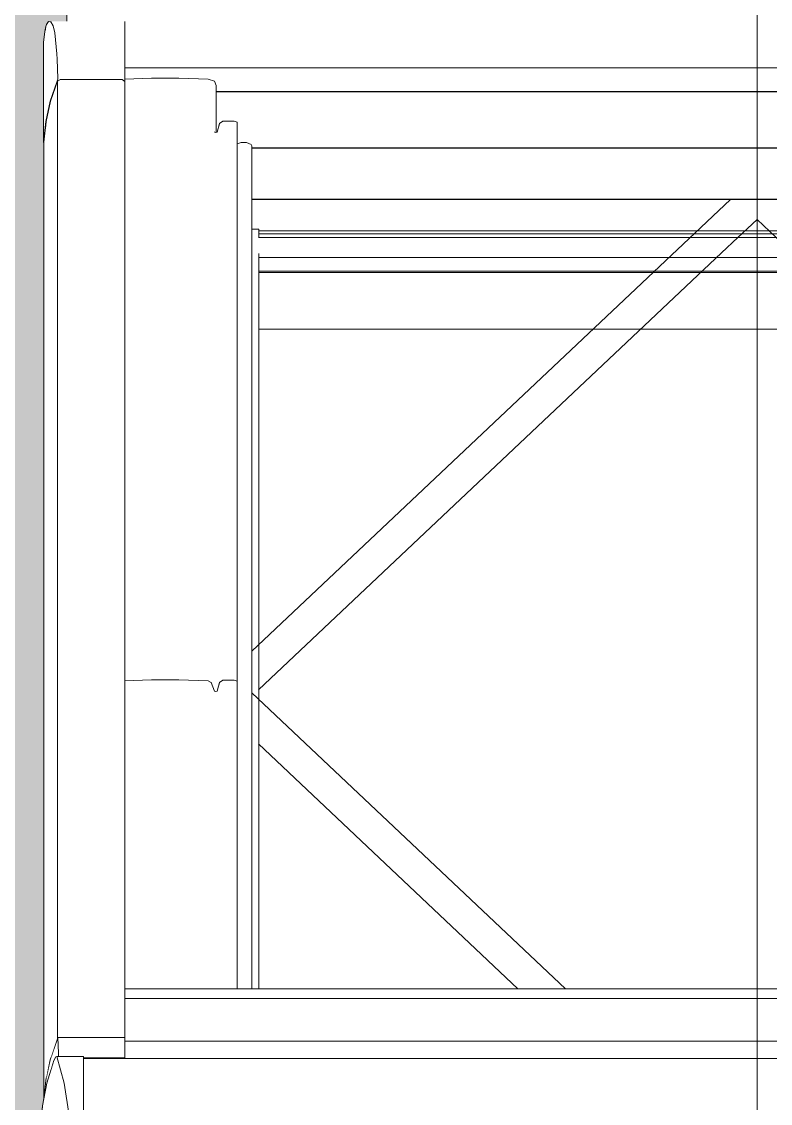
# Model space of a CAD drawing. Header units: metres. Extents: x -208 to 1512, y -277 to 123.
# Drawn here: x 3.778 to 4.225, y -3.63 to -2.984 of the extents above; entities that cross this region are included whole.
import ezdxf

# ---------------------------------------------------------------- set-up
doc = ezdxf.new("R2010")
doc.units = ezdxf.units.M
doc.header["$MEASUREMENT"] = 0
doc.linetypes.add('Wipeout_Contour', pattern=[1, 0, -1])
doc.layers.add('325 Dachfenster', color=7, linetype='Continuous')
doc.layers.add('330 Dachaufbau', color=7, linetype='Continuous')

# ---------------------------------------------------------------- blocks, each defined once
blk = doc.blocks.new('Dachfläche_17_4', base_point=(-0.00106, 0.07))
at = {"layer": '330 Dachaufbau', "linetype": 'Continuous', "lineweight": 0, "true_color": 0x000000}
h = blk.add_hatch(color=18, dxfattribs=at)
h.paths.add_polyline_path([(3.445, -0.4), (3.755, -0.4), (3.755, 0.07), (2.8, 0.07), (2.8, -0.77152), (1.05, -0.77152), (1.05, 0.07), (-0.00106, 0.07), (0.01606, -4.6), (6.325, -4.6), (6.325, -0.82361), (3.445, -0.82361)])
h.paths.add_polyline_path([(3.805, -2.1975), (5.505, -2.1975), (5.505, -3.79873), (3.805, -3.79873)], flags=0)
h.paths.add_polyline_path([(1.075, -3.79873), (1.075, -2.1975), (2.775, -2.1975), (2.775, -3.79873)], flags=0)
at = {"layer": '330 Dachaufbau', "color": 7, "linetype": 'Continuous', "lineweight": 18, "flags": 128}
blk.add_lwpolyline([(3.805, -2.1975), (3.805, -3.79873)], dxfattribs=at)
blk = doc.blocks.new('DF Marker 27[476]_4', base_point=(4.21685, -2.22182))
at = {"layer": '325 Dachfenster', "color": 7, "linetype": 'Continuous', "lineweight": 13}
blk.add_line((4.21685, 1.53443), (4.21685, -4.11337), dxfattribs=at)
blk = doc.blocks.new('VELUX SlopeRoofBundle[18]_4')
at = {"color": 254, "linetype": 'Wipeout_Contour', "lineweight": 0, "ltscale": 41.465548}
blk.add_wipeout([(3.82759, -2.95926), (3.82798, -2.98422), (3.83965, -2.98422), (3.83965, -3.01187), (4.59405, -3.01187), (4.59405, -2.98422), (4.60573, -2.98422), (4.60611, -2.95926)], dxfattribs=at).dxf.layer = '325 Dachfenster'
at = {"color": 254, "linetype": 'Wipeout_Contour', "lineweight": 0, "ltscale": 38.153191}
blk.add_wipeout([(3.91495, -3.05769), (3.91495, -3.56164), (3.91545, -3.56164), (3.91545, -3.0818), (3.91535, -3.08153), (3.91535, -3.05967), (3.91545, -3.05967), (3.91545, -3.05854)], dxfattribs=at).dxf.layer = '325 Dachfenster'
at = {"color": 254, "linetype": 'Wipeout_Contour', "lineweight": 0, "ltscale": 20.842122}
blk.add_wipeout([(3.85555, -3.37723), (3.83965, -3.37775), (3.83965, -3.56164), (3.85555, -3.56164)], dxfattribs=at).dxf.layer = '325 Dachfenster'
at = {"color": 254, "linetype": 'Wipeout_Contour', "lineweight": 0, "ltscale": 20.97034}
blk.add_wipeout([(3.88935, -3.56164), (3.89115, -3.56164), (3.89115, -3.37886), (3.88935, -3.3778)], dxfattribs=at).dxf.layer = '325 Dachfenster'
at = {"color": 254, "linetype": 'Wipeout_Contour', "lineweight": 0, "ltscale": 26.813253}
blk.add_wipeout([(3.79055, -3.63161), (3.79055, -3.78697), (3.79247, -3.77738), (3.79315, -3.77361), (3.79315, -3.61796)], dxfattribs=at).dxf.layer = '325 Dachfenster'
at = {"color": 254, "linetype": 'Wipeout_Contour', "lineweight": 0, "ltscale": 20.994631}
blk.add_wipeout([(3.89115, -3.56164), (3.89315, -3.56164), (3.89315, -3.38402), (3.89115, -3.37886)], dxfattribs=at).dxf.layer = '325 Dachfenster'
at = {"color": 254, "linetype": 'Wipeout_Contour', "lineweight": 0, "ltscale": 26.770107}
blk.add_wipeout([(3.79725, -3.60447), (3.79315, -3.61796), (3.79315, -3.77361), (3.79614, -3.76324), (3.79725, -3.75858)], dxfattribs=at).dxf.layer = '325 Dachfenster'
at = {"color": 254, "linetype": 'Wipeout_Contour', "lineweight": 0, "ltscale": 20.940293}
blk.add_wipeout([(3.87175, -3.56164), (3.88935, -3.56164), (3.88935, -3.3778), (3.87175, -3.37723)], dxfattribs=at).dxf.layer = '325 Dachfenster'
at = {"color": 254, "linetype": 'Wipeout_Contour', "lineweight": 0, "ltscale": 20.984043}
blk.add_wipeout([(3.89315, -3.56164), (3.89395, -3.56164), (3.89395, -3.38423), (3.89315, -3.38402)], dxfattribs=at).dxf.layer = '325 Dachfenster'
at = {"color": 254, "linetype": 'Wipeout_Contour', "lineweight": 0, "ltscale": 64.079127}
blk.add_wipeout([(3.79725, -3.75858), (3.79802, -3.75667), (3.8001, -3.74981), (3.80142, -3.74323), (3.80516, -3.71311), (3.80724, -3.68525), (3.80767, -3.65986), (3.80639, -3.63738), (3.8035, -3.618), (3.799, -3.60202), (3.79836, -3.6023), (3.79725, -3.60447)], dxfattribs=at).dxf.layer = '325 Dachfenster'
at = {"color": 254, "linetype": 'Wipeout_Contour', "lineweight": 0, "ltscale": 21.294717}
blk.add_wipeout([(3.79115, -3.62846), (3.79245, -3.62164), (3.79245, -3.6162), (3.79115, -3.62845)], dxfattribs=at).dxf.layer = '325 Dachfenster'
at = {"color": 254, "linetype": 'Wipeout_Contour', "lineweight": 0, "ltscale": 20.887727}
blk.add_wipeout([(3.85555, -3.56164), (3.87175, -3.56164), (3.87175, -3.37723), (3.85555, -3.37723)], dxfattribs=at).dxf.layer = '325 Dachfenster'
at = {"color": 254, "linetype": 'Wipeout_Contour', "lineweight": 0, "ltscale": 20.986477}
blk.add_wipeout([(3.89395, -3.56164), (3.89475, -3.56164), (3.89475, -3.38395), (3.89395, -3.38423)], dxfattribs=at).dxf.layer = '325 Dachfenster'
at = {"color": 254, "linetype": 'Wipeout_Contour', "lineweight": 0, "ltscale": 20.884194}
blk.add_wipeout([(3.799, -3.60202), (3.8035, -3.618), (3.81485, -3.618), (3.81485, -3.60202)], dxfattribs=at).dxf.layer = '325 Dachfenster'
at = {"color": 254, "linetype": 'Wipeout_Contour', "lineweight": 0, "ltscale": 26.661669}
blk.add_wipeout([(3.79245, -3.6162), (3.79245, -3.62164), (3.79315, -3.61796), (3.79515, -3.61138), (3.79515, -3.60403)], dxfattribs=at).dxf.layer = '325 Dachfenster'
at = {"color": 254, "linetype": 'Wipeout_Contour', "lineweight": 0, "ltscale": 21.00127}
blk.add_wipeout([(3.89475, -3.56164), (3.89605, -3.56164), (3.89605, -3.37879), (3.89475, -3.38395)], dxfattribs=at).dxf.layer = '325 Dachfenster'
at = {"color": 254, "linetype": 'Wipeout_Contour', "lineweight": 0, "ltscale": 36.328834}
blk.add_wipeout([(3.79515, -3.61138), (3.79725, -3.60447), (3.79836, -3.6023), (3.799, -3.60202), (3.79915, -3.60202), (3.79915, -3.59208), (3.79515, -3.60403)], dxfattribs=at).dxf.layer = '325 Dachfenster'
at = {"color": 254, "linetype": 'Wipeout_Contour', "lineweight": 0, "ltscale": 21.122752}
blk.add_wipeout([(3.81485, -3.60322), (3.83965, -3.60322), (3.83965, -3.60294), (3.81485, -3.60294)], dxfattribs=at).dxf.layer = '325 Dachfenster'
at = {"color": 254, "linetype": 'Wipeout_Contour', "lineweight": 0, "ltscale": 20.959002}
blk.add_wipeout([(3.8035, -3.618), (3.80639, -3.63738), (3.81485, -3.63738), (3.81485, -3.618)], dxfattribs=at).dxf.layer = '325 Dachfenster'
at = {"color": 254, "linetype": 'Wipeout_Contour', "lineweight": 0, "ltscale": 25.724822}
blk.add_wipeout([(3.79265, -3.04401), (3.79135, -3.05626), (3.79135, -3.62657), (3.79245, -3.6162), (3.79265, -3.6153)], dxfattribs=at).dxf.layer = '325 Dachfenster'
at = {"color": 254, "linetype": 'Wipeout_Contour', "lineweight": 0, "ltscale": 20.999273}
blk.add_wipeout([(3.89815, -3.56164), (3.90475, -3.56164), (3.90475, -3.37752), (3.89815, -3.37752)], dxfattribs=at).dxf.layer = '325 Dachfenster'
at = {"color": 254, "linetype": 'Wipeout_Contour', "lineweight": 0, "ltscale": 31.420689}
blk.add_wipeout([(3.79915, -3.59208), (3.79915, -3.60202), (3.80005, -3.60202), (3.80005, -3.59999), (3.79969, -3.59082), (3.7996, -3.5909)], dxfattribs=at).dxf.layer = '325 Dachfenster'
at = {"color": 254, "linetype": 'Wipeout_Contour', "lineweight": 0, "ltscale": 22.443483}
blk.add_wipeout([(4.61885, -3.61935), (3.81485, -3.61935), (3.81485, -3.64056), (4.61885, -3.64056)], dxfattribs=at).dxf.layer = '325 Dachfenster'
at = {"layer": '325 Dachfenster', "linetype": 'Continuous', "lineweight": 0, "flags": 128}
blk.add_lwpolyline([(3.79115, -3.62845), (3.79115, -3.62846)], dxfattribs=at)
at = {"color": 254, "linetype": 'Wipeout_Contour', "lineweight": 0, "ltscale": 25.6393}
blk.add_wipeout([(3.79265, -3.04401), (3.79265, -3.6153), (3.79515, -3.60403), (3.79535, -3.60344), (3.79535, -3.03184)], dxfattribs=at).dxf.layer = '325 Dachfenster'
at = {"color": 254, "linetype": 'Wipeout_Contour', "lineweight": 0, "ltscale": 20.99055}
blk.add_wipeout([(3.89605, -3.37879), (3.89605, -3.56164), (3.89815, -3.56164), (3.89815, -3.37752)], dxfattribs=at).dxf.layer = '325 Dachfenster'
at = {"color": 254, "linetype": 'Wipeout_Contour', "lineweight": 0, "ltscale": 21.013534}
blk.add_wipeout([(3.90475, -3.56164), (3.90665, -3.56164), (3.90665, -3.37801), (3.90475, -3.37752)], dxfattribs=at).dxf.layer = '325 Dachfenster'
at = {"color": 254, "linetype": 'Wipeout_Contour', "lineweight": 0, "ltscale": 21.075792}
blk.add_wipeout([(3.83965, -3.59082), (3.79969, -3.59082), (3.80005, -3.59999), (3.83965, -3.59999)], dxfattribs=at).dxf.layer = '325 Dachfenster'
at = {"color": 254, "linetype": 'Wipeout_Contour', "lineweight": 0, "ltscale": 20.329113}
blk.add_wipeout([(3.89115, -3.04514), (3.89115, -3.37886), (3.89315, -3.38402), (3.89315, -3.0503)], dxfattribs=at).dxf.layer = '325 Dachfenster'
at = {"color": 254, "linetype": 'Wipeout_Contour', "lineweight": 0, "ltscale": 20.643885}
blk.add_wipeout([(3.90665, -3.05731), (3.90665, -3.56164), (3.90905, -3.56164), (3.90905, -3.05649)], dxfattribs=at).dxf.layer = '325 Dachfenster'
at = {"color": 254, "linetype": 'Wipeout_Contour', "lineweight": 0, "ltscale": 32.044431}
blk.add_wipeout([(3.80005, -3.59999), (3.80005, -3.60202), (3.81485, -3.60202), (3.81485, -3.60294), (3.83965, -3.60294), (3.83965, -3.59999)], dxfattribs=at).dxf.layer = '325 Dachfenster'
at = {"color": 254, "linetype": 'Wipeout_Contour', "lineweight": 0, "ltscale": 25.595957}
blk.add_wipeout([(3.79535, -3.03184), (3.79535, -3.60344), (3.79915, -3.59208), (3.79935, -3.59156), (3.79935, -3.01989)], dxfattribs=at).dxf.layer = '325 Dachfenster'
at = {"color": 254, "linetype": 'Wipeout_Contour', "lineweight": 0, "ltscale": 20.285404}
blk.add_wipeout([(3.88935, -3.04408), (3.87175, -3.04351), (3.87175, -3.37723), (3.88935, -3.3778)], dxfattribs=at).dxf.layer = '325 Dachfenster'
at = {"color": 254, "linetype": 'Wipeout_Contour', "lineweight": 0, "ltscale": 20.651141}
blk.add_wipeout([(3.90905, -3.05649), (3.90905, -3.56164), (3.91215, -3.56164), (3.91215, -3.05656)], dxfattribs=at).dxf.layer = '325 Dachfenster'
at = {"color": 254, "linetype": 'Wipeout_Contour', "lineweight": 0, "ltscale": 22.350614}
blk.add_wipeout([(3.83965, -3.59644), (3.83965, -3.59875), (4.59405, -3.59875), (4.59405, -3.59644)], dxfattribs=at).dxf.layer = '325 Dachfenster'
at = {"color": 254, "linetype": 'Wipeout_Contour', "lineweight": 0, "ltscale": 22.39461}
blk.add_wipeout([(3.81485, -3.60322), (3.81485, -3.61935), (4.61885, -3.61935), (4.61885, -3.60322)], dxfattribs=at).dxf.layer = '325 Dachfenster'
at = {"layer": '325 Dachfenster', "linetype": 'Continuous', "lineweight": 0, "flags": 128}
for points in [[(3.799, -3.60202), (3.8035, -3.618), (3.80639, -3.63738), (3.80767, -3.65986), (3.80724, -3.68525), (3.80516, -3.71311), (3.80142, -3.74323), (3.8001, -3.74981), (3.79802, -3.75667), (3.79725, -3.75858), (3.79614, -3.76324), (3.79315, -3.77361), (3.79247, -3.77738), (3.79055, -3.78697), (3.7902, -3.79054), (3.78925, -3.79916), (3.78925, -3.80235), (3.78924, -3.81267), (3.78923, -3.82144), (3.78922, -3.82879)], [(3.79836, -3.6023), (3.79725, -3.60447), (3.79315, -3.61796), (3.79055, -3.63161), (3.78925, -3.64552), (3.78925, -3.64685)], [(3.79836, -3.6023), (3.799, -3.60202)], [(3.799, -3.60202), (3.81485, -3.60202)], [(3.81485, -3.82879), (3.81485, -3.82144), (3.81485, -3.81267), (3.81485, -3.80235), (3.81485, -3.79054), (3.81485, -3.77738), (3.81485, -3.76324), (3.81485, -3.75667), (3.81485, -3.74981), (3.81485, -3.74323), (3.81485, -3.71311), (3.81485, -3.68525), (3.81485, -3.65986), (3.81485, -3.63738), (3.81485, -3.618), (3.81485, -3.60202)]]:
    blk.add_lwpolyline(points, dxfattribs=at)
at = {"color": 254, "linetype": 'Wipeout_Contour', "lineweight": 0, "ltscale": 23.932739}
blk.add_wipeout([(3.79192, -2.99035), (3.79115, -2.99685), (3.79115, -3.05626), (3.79245, -3.04401), (3.79245, -2.98718)], dxfattribs=at).dxf.layer = '325 Dachfenster'
at = {"color": 254, "linetype": 'Wipeout_Contour', "lineweight": 0, "ltscale": 31.953825}
blk.add_wipeout([(3.80115, -3.01893), (3.79935, -3.01989), (3.79935, -3.59156), (3.7996, -3.5909), (3.79969, -3.59082), (3.80115, -3.59082)], dxfattribs=at).dxf.layer = '325 Dachfenster'
at = {"color": 254, "linetype": 'Wipeout_Contour', "lineweight": 0, "ltscale": 20.315614}
blk.add_wipeout([(3.88935, -3.04408), (3.88935, -3.3778), (3.89115, -3.37886), (3.89115, -3.04514)], dxfattribs=at).dxf.layer = '325 Dachfenster'
at = {"color": 254, "linetype": 'Wipeout_Contour', "lineweight": 0, "ltscale": 20.361431}
blk.add_wipeout([(3.90475, -3.04383), (3.90475, -3.37752), (3.90665, -3.37801), (3.90665, -3.04433)], dxfattribs=at).dxf.layer = '325 Dachfenster'
at = {"color": 254, "linetype": 'Wipeout_Contour', "lineweight": 0, "ltscale": 20.662068}
blk.add_wipeout([(3.91215, -3.05656), (3.91215, -3.56164), (3.91495, -3.56164), (3.91495, -3.05769)], dxfattribs=at).dxf.layer = '325 Dachfenster'
at = {"color": 254, "linetype": 'Wipeout_Contour', "lineweight": 0, "ltscale": 22.362902}
blk.add_wipeout([(3.83965, -3.6015), (3.83965, -3.60322), (4.59405, -3.60322), (4.59405, -3.6015)], dxfattribs=at).dxf.layer = '325 Dachfenster'
at = {"color": 254, "linetype": 'Wipeout_Contour', "lineweight": 0, "ltscale": 28.644286}
blk.add_wipeout([(3.79285, -2.98607), (3.79245, -2.98718), (3.79245, -3.04401), (3.79515, -3.03184), (3.79515, -2.98451), (3.79416, -2.98422)], dxfattribs=at).dxf.layer = '325 Dachfenster'
at = {"color": 254, "linetype": 'Wipeout_Contour', "lineweight": 0, "ltscale": 20.379332}
blk.add_wipeout([(3.80115, -3.01893), (3.80115, -3.59082), (3.83795, -3.59082), (3.83795, -3.01893)], dxfattribs=at).dxf.layer = '325 Dachfenster'
at = {"color": 254, "linetype": 'Wipeout_Contour', "lineweight": 0, "ltscale": 20.34258}
blk.add_wipeout([(3.89395, -3.05055), (3.89395, -3.38423), (3.89475, -3.38395), (3.89475, -3.05027)], dxfattribs=at).dxf.layer = '325 Dachfenster'
at = {"color": 254, "linetype": 'Wipeout_Contour', "lineweight": 0, "ltscale": 21.016375}
blk.add_wipeout([(3.91535, -3.07049), (4.51835, -3.07049), (4.51835, -3.05988), (3.91535, -3.05988)], dxfattribs=at).dxf.layer = '325 Dachfenster'
at = {"color": 254, "linetype": 'Wipeout_Contour', "lineweight": 0, "ltscale": 21.044332}
blk.add_wipeout([(3.91535, -3.07982), (4.51835, -3.07982), (4.51835, -3.0748), (3.91535, -3.0748)], dxfattribs=at).dxf.layer = '325 Dachfenster'
at = {"color": 254, "linetype": 'Wipeout_Contour', "lineweight": 0, "ltscale": 21.074869}
blk.add_wipeout([(3.91545, -3.09043), (3.91545, -3.0905), (4.51825, -3.0905), (4.51825, -3.09043)], dxfattribs=at).dxf.layer = '325 Dachfenster'
at = {"color": 254, "linetype": 'Wipeout_Contour', "lineweight": 0, "ltscale": 22.357204}
blk.add_wipeout([(4.59405, -3.59875), (3.83965, -3.59875), (3.83965, -3.6015), (4.59405, -3.6015)], dxfattribs=at).dxf.layer = '325 Dachfenster'
at = {"layer": '325 Dachfenster', "linetype": 'Continuous', "lineweight": 0, "flags": 128}
for points in [[(3.79115, -3.62845), (3.79245, -3.6162), (3.79515, -3.60403), (3.79915, -3.59208), (3.7996, -3.5909)], [(3.7996, -3.5909), (3.79969, -3.59082)], [(3.79969, -3.59082), (3.80005, -3.59999), (3.80005, -3.60202)], [(3.81485, -3.60294), (3.83965, -3.60294)], [(3.81485, -3.60322), (4.61885, -3.60322)], [(3.83965, -3.60294), (3.83965, -3.60322)]]:
    blk.add_lwpolyline(points, dxfattribs=at)
at = {"color": 254, "linetype": 'Wipeout_Contour', "lineweight": 0, "ltscale": 20.149541}
blk.add_wipeout([(3.79915, -3.01989), (3.79958, -3.01879), (3.79966, -3.01836), (3.79915, -3.00685)], dxfattribs=at).dxf.layer = '325 Dachfenster'
at = {"color": 254, "linetype": 'Wipeout_Contour', "lineweight": 0, "ltscale": 20.435891}
blk.add_wipeout([(3.83795, -3.59082), (3.83965, -3.59082), (3.83965, -3.02019), (3.83795, -3.01893)], dxfattribs=at).dxf.layer = '325 Dachfenster'
at = {"color": 254, "linetype": 'Wipeout_Contour', "lineweight": 0, "ltscale": 30.284941}
blk.add_wipeout([(3.89315, -3.0503), (3.89315, -3.38402), (3.89395, -3.38423), (3.89395, -3.05055), (3.89325, -3.05036), (3.89325, -3.05033)], dxfattribs=at).dxf.layer = '325 Dachfenster'
at = {"color": 254, "linetype": 'Wipeout_Contour', "lineweight": 0, "ltscale": 21.033309}
blk.add_wipeout([(3.91535, -3.0748), (4.51835, -3.0748), (4.51835, -3.07049), (3.91535, -3.07049)], dxfattribs=at).dxf.layer = '325 Dachfenster'
at = {"color": 254, "linetype": 'Wipeout_Contour', "lineweight": 0, "ltscale": 41.994083}
blk.add_wipeout([(3.91535, -3.08067), (3.91535, -3.08153), (3.91545, -3.0818), (3.91545, -3.08258), (4.51825, -3.08258), (4.51825, -3.0818), (4.51835, -3.08153), (4.51835, -3.08067)], dxfattribs=at).dxf.layer = '325 Dachfenster'
at = {"color": 254, "linetype": 'Wipeout_Contour', "lineweight": 0, "ltscale": 22.345073}
blk.add_wipeout([(4.59405, -3.59448), (3.83965, -3.59448), (3.83965, -3.59644), (4.59405, -3.59644)], dxfattribs=at).dxf.layer = '325 Dachfenster'
at = {"layer": '325 Dachfenster', "linetype": 'Continuous', "lineweight": 0, "flags": 128}
blk.add_lwpolyline([(3.89115, -3.37886), (3.88935, -3.3778)], dxfattribs=at)
at = {"color": 254, "linetype": 'Wipeout_Contour', "lineweight": 0, "ltscale": 38.044314}
blk.add_wipeout([(3.79515, -2.98451), (3.79515, -3.03184), (3.79915, -3.01989), (3.79915, -3.00685), (3.79903, -3.00365), (3.79782, -2.99113), (3.79686, -2.98692), (3.79545, -2.98457)], dxfattribs=at).dxf.layer = '325 Dachfenster'
at = {"color": 254, "linetype": 'Wipeout_Contour', "lineweight": 0, "ltscale": 20.184212}
blk.add_wipeout([(3.83965, -3.04403), (3.83965, -3.37775), (3.85555, -3.37723), (3.85555, -3.04351)], dxfattribs=at).dxf.layer = '325 Dachfenster'
at = {"color": 254, "linetype": 'Wipeout_Contour', "lineweight": 0, "ltscale": 20.335957}
blk.add_wipeout([(3.89475, -3.05027), (3.89475, -3.38395), (3.89605, -3.37879), (3.89605, -3.04511)], dxfattribs=at).dxf.layer = '325 Dachfenster'
at = {"color": 254, "linetype": 'Wipeout_Contour', "lineweight": 0, "ltscale": 21.057586}
blk.add_wipeout([(3.91545, -3.08258), (3.91545, -3.08364), (4.51825, -3.08364), (4.51825, -3.08258)], dxfattribs=at).dxf.layer = '325 Dachfenster'
at = {"color": 254, "linetype": 'Wipeout_Contour', "lineweight": 0, "ltscale": 22.265965}
blk.add_wipeout([(3.83965, -3.56177), (3.83965, -3.56751), (4.59405, -3.56751), (4.59405, -3.56177)], dxfattribs=at).dxf.layer = '325 Dachfenster'
at = {"color": 254, "linetype": 'Wipeout_Contour', "lineweight": 0, "ltscale": 22.340552}
blk.add_wipeout([(3.83965, -3.59296), (3.83965, -3.59448), (4.59405, -3.59448), (4.59405, -3.59296)], dxfattribs=at).dxf.layer = '325 Dachfenster'
at = {"layer": '325 Dachfenster', "linetype": 'Continuous', "lineweight": 0, "flags": 128}
for points in [[(3.89395, -3.38423), (3.89315, -3.38402)], [(3.89475, -3.38395), (3.89395, -3.38423)]]:
    blk.add_lwpolyline(points, dxfattribs=at)
at = {"color": 254, "linetype": 'Wipeout_Contour', "lineweight": 0, "ltscale": 19.469616}
blk.add_wipeout([(3.79545, -2.98457), (3.79686, -2.98692), (3.83965, -2.98692), (3.83965, -2.98457)], dxfattribs=at).dxf.layer = '325 Dachfenster'
at = {"color": 254, "linetype": 'Wipeout_Contour', "lineweight": 0, "ltscale": 20.232909}
blk.add_wipeout([(3.85555, -3.04351), (3.85555, -3.37723), (3.87175, -3.37723), (3.87175, -3.04351)], dxfattribs=at).dxf.layer = '325 Dachfenster'
at = {"color": 254, "linetype": 'Wipeout_Contour', "lineweight": 0, "ltscale": 20.335508}
blk.add_wipeout([(3.89815, -3.04383), (3.89605, -3.04511), (3.89605, -3.37879), (3.89815, -3.37752)], dxfattribs=at).dxf.layer = '325 Dachfenster'
at = {"color": 254, "linetype": 'Wipeout_Contour', "lineweight": 0, "ltscale": 21.050859}
blk.add_wipeout([(3.91535, -3.07982), (3.91535, -3.08067), (4.51835, -3.08067), (4.51835, -3.07982)], dxfattribs=at).dxf.layer = '325 Dachfenster'
at = {"color": 254, "linetype": 'Wipeout_Contour', "lineweight": 0, "ltscale": 22.257939}
blk.add_wipeout([(4.59405, -3.56164), (3.83965, -3.56164), (3.83965, -3.56177), (4.59405, -3.56177)], dxfattribs=at).dxf.layer = '325 Dachfenster'
at = {"color": 254, "linetype": 'Wipeout_Contour', "lineweight": 0, "ltscale": 22.274933}
blk.add_wipeout([(3.83965, -3.56903), (4.59405, -3.56903), (4.59405, -3.56751), (3.83965, -3.56751)], dxfattribs=at).dxf.layer = '325 Dachfenster'
at = {"layer": '325 Dachfenster', "linetype": 'Continuous', "lineweight": 0, "flags": 128}
for points in [[(3.88935, -3.3778), (3.87175, -3.37723), (3.85555, -3.37723), (3.83965, -3.37775)], [(3.89315, -3.38402), (3.89115, -3.37886)]]:
    blk.add_lwpolyline(points, dxfattribs=at)
at = {"color": 254, "linetype": 'Wipeout_Contour', "lineweight": 0, "ltscale": 19.693838}
blk.add_wipeout([(3.83965, -3.04403), (3.85555, -3.04351), (3.85555, -3.0182), (3.83965, -3.01871)], dxfattribs=at).dxf.layer = '325 Dachfenster'
at = {"color": 254, "linetype": 'Wipeout_Contour', "lineweight": 0, "ltscale": 19.468721}
blk.add_wipeout([(3.89315, -3.01983), (3.89115, -3.04514), (3.89315, -3.05023), (3.89415, -3.02258)], dxfattribs=at).dxf.layer = '325 Dachfenster'
at = {"color": 254, "linetype": 'Wipeout_Contour', "lineweight": 0, "ltscale": 20.34851}
blk.add_wipeout([(3.90475, -3.04383), (3.89815, -3.04383), (3.89815, -3.37752), (3.90475, -3.37752)], dxfattribs=at).dxf.layer = '325 Dachfenster'
at = {"color": 254, "linetype": 'Wipeout_Contour', "lineweight": 0, "ltscale": 21.059544}
blk.add_wipeout([(3.91545, -3.08364), (3.91545, -3.08428), (4.51825, -3.08428), (4.51825, -3.08364)], dxfattribs=at).dxf.layer = '325 Dachfenster'
at = {"color": 254, "linetype": 'Wipeout_Contour', "lineweight": 0, "ltscale": 16.715913}
blk.add_wipeout([(4.10259, -3.56164), (3.91545, -3.3849), (3.91545, -3.56164)], dxfattribs=at).dxf.layer = '325 Dachfenster'
at = {"color": 254, "linetype": 'Wipeout_Contour', "lineweight": 0, "ltscale": 22.284955}
blk.add_wipeout([(3.83965, -3.57098), (3.83965, -3.57329), (4.59405, -3.57329), (4.59405, -3.57098)], dxfattribs=at).dxf.layer = '325 Dachfenster'
at = {"layer": '325 Dachfenster', "linetype": 'Continuous', "lineweight": 0, "flags": 128}
for points in [[(3.89605, -3.37879), (3.89475, -3.38395)], [(3.89815, -3.37752), (3.89605, -3.37879)], [(3.90665, -3.37801), (3.90475, -3.37752), (3.89815, -3.37752)]]:
    blk.add_lwpolyline(points, dxfattribs=at)
at = {"color": 254, "linetype": 'Wipeout_Contour', "lineweight": 0, "ltscale": 19.747847}
blk.add_wipeout([(3.85555, -3.0182), (3.85555, -3.04351), (3.87175, -3.04351), (3.87175, -3.0182)], dxfattribs=at).dxf.layer = '325 Dachfenster'
at = {"color": 254, "linetype": 'Wipeout_Contour', "lineweight": 0, "ltscale": 36.585413}
blk.add_wipeout([(3.89315, -3.05023), (3.89318, -3.05031), (3.89325, -3.05033), (3.89325, -3.05036), (3.89395, -3.05055), (3.89415, -3.05048), (3.89415, -3.02258)], dxfattribs=at).dxf.layer = '325 Dachfenster'
at = {"color": 254, "linetype": 'Wipeout_Contour', "lineweight": 0, "ltscale": 74.058202}
blk.add_wipeout([(3.90665, -3.05274), (3.90665, -3.05731), (3.90905, -3.05649), (3.91215, -3.05656), (3.91495, -3.05769), (3.91545, -3.05854), (3.91545, -3.05967), (4.51825, -3.05967), (4.51825, -3.05854), (4.51875, -3.05769), (4.52155, -3.05656), (4.52465, -3.05649), (4.52705, -3.05731), (4.52705, -3.05274)], dxfattribs=at).dxf.layer = '325 Dachfenster'
at = {"color": 254, "linetype": 'Wipeout_Contour', "lineweight": 0, "ltscale": 21.068793}
blk.add_wipeout([(3.91545, -3.09043), (4.51825, -3.09043), (4.51825, -3.08499), (3.91545, -3.08499)], dxfattribs=at).dxf.layer = '325 Dachfenster'
at = {"color": 254, "linetype": 'Wipeout_Contour', "lineweight": 0, "ltscale": 22.279436}
blk.add_wipeout([(3.83965, -3.57098), (4.59405, -3.57098), (4.59405, -3.56903), (3.83965, -3.56903)], dxfattribs=at).dxf.layer = '325 Dachfenster'
at = {"color": 254, "linetype": 'Wipeout_Contour', "lineweight": 0, "ltscale": 22.299023}
blk.add_wipeout([(3.83965, -3.5791), (4.59405, -3.5791), (4.59405, -3.57605), (3.83965, -3.57605)], dxfattribs=at).dxf.layer = '325 Dachfenster'
at = {"layer": '325 Dachfenster', "linetype": 'Continuous', "lineweight": 0, "flags": 128}
for points in [[(3.90905, -3.05649), (3.90665, -3.05731)], [(4.59405, -3.56751), (3.83965, -3.56751)]]:
    blk.add_lwpolyline(points, dxfattribs=at)
at = {"color": 254, "linetype": 'Wipeout_Contour', "lineweight": 0, "ltscale": 19.801034}
blk.add_wipeout([(3.88935, -3.01876), (3.87175, -3.0182), (3.87175, -3.04351), (3.88935, -3.04408)], dxfattribs=at).dxf.layer = '325 Dachfenster'
at = {"color": 254, "linetype": 'Wipeout_Contour', "lineweight": 0, "ltscale": 21.002779}
blk.add_wipeout([(3.91535, -3.05967), (3.91535, -3.05988), (4.51835, -3.05988), (4.51835, -3.05967)], dxfattribs=at).dxf.layer = '325 Dachfenster'
at = {"color": 254, "linetype": 'Wipeout_Contour', "lineweight": 0, "ltscale": 21.061138}
blk.add_wipeout([(3.91545, -3.08499), (4.51825, -3.08499), (4.51825, -3.08428), (3.91545, -3.08428)], dxfattribs=at).dxf.layer = '325 Dachfenster'
at = {"color": 254, "linetype": 'Wipeout_Contour', "lineweight": 0, "ltscale": 15.513392}
blk.add_wipeout([(3.91545, -3.36016), (4.20098, -3.0905), (3.91545, -3.0905)], dxfattribs=at).dxf.layer = '325 Dachfenster'
at = {"color": 254, "linetype": 'Wipeout_Contour', "lineweight": 0, "ltscale": 22.291519}
blk.add_wipeout([(3.83965, -3.57329), (3.83965, -3.57605), (4.59405, -3.57605), (4.59405, -3.57329)], dxfattribs=at).dxf.layer = '325 Dachfenster'
at = {"layer": '325 Dachfenster', "linetype": 'Continuous', "lineweight": 0, "flags": 128}
for points in [[(3.91215, -3.05656), (3.90905, -3.05649)], [(3.91495, -3.05769), (3.91215, -3.05656)], [(3.91545, -3.05854), (3.91495, -3.05769)], [(3.91535, -3.05967), (3.91535, -3.05988)], [(3.91535, -3.05967), (4.51835, -3.05967)], [(3.91535, -3.05988), (3.91535, -3.07049), (3.91535, -3.0748), (3.91535, -3.07982), (3.91535, -3.08067), (3.91535, -3.08153)], [(3.91545, -3.05854), (3.91545, -3.05967)]]:
    blk.add_lwpolyline(points, dxfattribs=at)
at = {"color": 254, "linetype": 'Wipeout_Contour', "lineweight": 0, "ltscale": 14.953398}
blk.add_wipeout([(3.89315, -3.01983), (3.88935, -3.01876), (3.88935, -3.04408)], dxfattribs=at).dxf.layer = '325 Dachfenster'
at = {"color": 254, "linetype": 'Wipeout_Contour', "lineweight": 0, "ltscale": 43.51063}
blk.add_wipeout([(3.91545, -3.3849), (4.10259, -3.56164), (4.33111, -3.56164), (4.51825, -3.3849), (4.51825, -3.36016), (4.23273, -3.0905), (4.20098, -3.0905), (3.91545, -3.36016)], dxfattribs=at).dxf.layer = '325 Dachfenster'
at = {"color": 254, "linetype": 'Wipeout_Contour', "lineweight": 0, "ltscale": 22.307494}
blk.add_wipeout([(3.83965, -3.58259), (4.59405, -3.58259), (4.59405, -3.5791), (3.83965, -3.5791)], dxfattribs=at).dxf.layer = '325 Dachfenster'
at = {"layer": '325 Dachfenster', "linetype": 'Continuous', "lineweight": 0, "flags": 128}
for points in [[(3.91545, -3.0818), (3.91545, -3.56164)], [(3.91545, -3.09043), (4.51825, -3.09043)], [(4.20098, -3.0905), (3.91545, -3.36016)], [(3.91545, -3.0905), (4.51825, -3.0905)], [(4.21685, -3.10238), (4.2054, -3.1132), (4.19566, -3.12239), (3.91942, -3.38328)], [(4.21685, -3.10238), (4.22831, -3.1132), (4.23804, -3.12239), (4.51429, -3.38328)], [(3.91545, -3.10825), (3.91935, -3.10825)], [(3.91935, -3.10825), (3.91955, -3.10846)], [(3.91955, -3.10846), (3.91955, -3.1132)], [(3.91955, -3.10931), (4.51415, -3.10931)], [(3.91955, -3.11101), (4.51415, -3.11101)], [(3.91942, -3.1132), (4.51429, -3.1132)], [(3.91955, -3.12267), (3.91955, -3.56164)], [(3.91955, -3.12522), (4.51415, -3.12522)], [(3.91955, -3.13335), (4.51415, -3.13335)], [(3.91955, -3.13413), (4.51415, -3.13413)], [(3.91955, -3.16786), (4.51415, -3.16786)], [(4.10259, -3.56164), (3.91545, -3.3849)], [(4.07414, -3.56164), (3.91942, -3.41552)], [(4.59405, -3.56164), (3.83965, -3.56164)]]:
    blk.add_lwpolyline(points, dxfattribs=at)
at = {"color": 254, "linetype": 'Wipeout_Contour', "lineweight": 0, "ltscale": 15.124579}
blk.add_wipeout([(3.88935, -3.04408), (3.89115, -3.04514), (3.89315, -3.01983)], dxfattribs=at).dxf.layer = '325 Dachfenster'
at = {"color": 254, "linetype": 'Wipeout_Contour', "lineweight": 0, "ltscale": 22.316815}
blk.add_wipeout([(4.59405, -3.58259), (3.83965, -3.58259), (3.83965, -3.58631), (4.59405, -3.58631)], dxfattribs=at).dxf.layer = '325 Dachfenster'
at = {"color": 254, "linetype": 'Wipeout_Contour', "lineweight": 0, "ltscale": 20.945091}
blk.add_wipeout([(3.89415, -3.03818), (4.53955, -3.03818), (4.53955, -3.02622), (3.89415, -3.02622)], dxfattribs=at).dxf.layer = '325 Dachfenster'
at = {"color": 254, "linetype": 'Wipeout_Contour', "lineweight": 0, "ltscale": 19.81508}
blk.add_wipeout([(3.89115, -3.04514), (3.89315, -3.0503), (3.89318, -3.05031), (3.89315, -3.05023)], dxfattribs=at).dxf.layer = '325 Dachfenster'
at = {"color": 254, "linetype": 'Wipeout_Contour', "lineweight": 0, "ltscale": 22.326635}
blk.add_wipeout([(4.59405, -3.58631), (3.83965, -3.58631), (3.83965, -3.5902), (4.59405, -3.5902)], dxfattribs=at).dxf.layer = '325 Dachfenster'
at = {"color": 254, "linetype": 'Wipeout_Contour', "lineweight": 0, "ltscale": 20.930051}
blk.add_wipeout([(3.89415, -3.02615), (3.89415, -3.02622), (4.53955, -3.02622), (4.53955, -3.02615)], dxfattribs=at).dxf.layer = '325 Dachfenster'
at = {"color": 254, "linetype": 'Wipeout_Contour', "lineweight": 0, "ltscale": 83.851679}
blk.add_wipeout([(3.89415, -3.03818), (3.89415, -3.05048), (3.89475, -3.05027), (3.89605, -3.04511), (3.89815, -3.04383), (3.90475, -3.04383), (3.90665, -3.04433), (3.90665, -3.05274), (4.52705, -3.05274), (4.52705, -3.04433), (4.52895, -3.04383), (4.53555, -3.04383), (4.53765, -3.0451), (4.53895, -3.05027), (4.53955, -3.05048), (4.53955, -3.03818)], dxfattribs=at).dxf.layer = '325 Dachfenster'
at = {"color": 254, "linetype": 'Wipeout_Contour', "lineweight": 0, "ltscale": 22.333508}
blk.add_wipeout([(3.83965, -3.59078), (3.83965, -3.59128), (4.59405, -3.59128), (4.59405, -3.59078)], dxfattribs=at).dxf.layer = '325 Dachfenster'
at = {"layer": '325 Dachfenster', "linetype": 'Continuous', "lineweight": 0, "flags": 128}
for points in [[(3.89475, -3.05027), (3.89605, -3.04511)], [(3.89605, -3.04511), (3.89815, -3.04383)], [(3.89815, -3.04383), (3.90475, -3.04383), (3.90665, -3.04433)], [(3.90665, -3.04433), (3.90665, -3.37801), (3.90665, -3.56164)], [(3.89318, -3.05031), (3.89315, -3.05023)], [(3.89325, -3.05033), (3.89325, -3.05036)], [(3.89325, -3.05036), (3.89395, -3.05055)], [(3.89395, -3.05055), (3.89475, -3.05027)]]:
    blk.add_lwpolyline(points, dxfattribs=at)
at = {"color": 254, "linetype": 'Wipeout_Contour', "lineweight": 0, "ltscale": 83.34721}
blk.add_wipeout([(4.59405, -3.01187), (3.83965, -3.01187), (3.83965, -3.01871), (3.85555, -3.0182), (3.87175, -3.0182), (3.88935, -3.01876), (3.89315, -3.01983), (3.89415, -3.02258), (3.89415, -3.02615), (4.53955, -3.02615), (4.53955, -3.02258), (4.54055, -3.01983), (4.54435, -3.01876), (4.56195, -3.0182), (4.57815, -3.0182), (4.59405, -3.01871)], dxfattribs=at).dxf.layer = '325 Dachfenster'
at = {"color": 254, "linetype": 'Wipeout_Contour', "lineweight": 0, "ltscale": 22.337325}
blk.add_wipeout([(3.83965, -3.59202), (3.83965, -3.59296), (4.59405, -3.59296), (4.59405, -3.59202)], dxfattribs=at).dxf.layer = '325 Dachfenster'
at = {"layer": '325 Dachfenster', "linetype": 'Continuous', "lineweight": 0, "flags": 128}
for points in [[(3.89415, -3.02258), (3.89315, -3.01983)], [(3.89415, -3.05048), (3.89415, -3.02258)], [(3.89415, -3.02615), (4.53955, -3.02615)]]:
    blk.add_lwpolyline(points, dxfattribs=at)
at = {"color": 254, "linetype": 'Wipeout_Contour', "lineweight": 0, "ltscale": 24.63765}
blk.add_wipeout([(3.79903, -3.00365), (3.79915, -3.00685), (3.79966, -3.01836), (3.83965, -3.01836), (3.83965, -3.00365)], dxfattribs=at).dxf.layer = '325 Dachfenster'
at = {"color": 254, "linetype": 'Wipeout_Contour', "lineweight": 0, "ltscale": 22.335625}
blk.add_wipeout([(3.83965, -3.59202), (4.59405, -3.59202), (4.59405, -3.59169), (3.83965, -3.59169)], dxfattribs=at).dxf.layer = '325 Dachfenster'
at = {"layer": '325 Dachfenster', "linetype": 'Continuous', "lineweight": 0, "flags": 128}
blk.add_lwpolyline([(3.83965, -3.01187), (4.59405, -3.01187)], dxfattribs=at)
at = {"color": 254, "linetype": 'Wipeout_Contour', "lineweight": 0, "ltscale": 19.504804}
blk.add_wipeout([(3.83965, -2.99113), (3.79782, -2.99113), (3.79903, -3.00365), (3.83965, -3.00365)], dxfattribs=at).dxf.layer = '325 Dachfenster'
at = {"color": 254, "linetype": 'Wipeout_Contour', "lineweight": 0, "ltscale": 69.546474}
blk.add_wipeout([(3.79115, -3.05626), (3.79135, -3.05641), (3.79135, -3.05626), (3.79265, -3.04401), (3.79535, -3.03184), (3.79935, -3.01989), (3.80115, -3.01893), (3.83795, -3.01893), (3.83965, -3.02019), (3.83965, -3.01879), (3.79958, -3.01879), (3.79915, -3.01989), (3.79515, -3.03184), (3.79245, -3.04401)], dxfattribs=at).dxf.layer = '325 Dachfenster'
at = {"color": 254, "linetype": 'Wipeout_Contour', "lineweight": 0, "ltscale": 22.334672}
blk.add_wipeout([(3.83965, -3.59169), (4.59405, -3.59169), (4.59405, -3.59128), (3.83965, -3.59128)], dxfattribs=at).dxf.layer = '325 Dachfenster'
at = {"layer": '325 Dachfenster', "linetype": 'Continuous', "lineweight": 0, "flags": 128}
for points in [[(3.79115, -2.99685), (3.79115, -3.05626)], [(3.79115, -3.05626), (3.79135, -3.05641)], [(3.79135, -3.05626), (3.79135, -3.62657)]]:
    blk.add_lwpolyline(points, dxfattribs=at)
at = {"color": 254, "linetype": 'Wipeout_Contour', "lineweight": 0, "ltscale": 19.486829}
blk.add_wipeout([(3.83965, -2.98692), (3.79686, -2.98692), (3.79782, -2.99113), (3.83965, -2.99113)], dxfattribs=at).dxf.layer = '325 Dachfenster'
at = {"color": 254, "linetype": 'Wipeout_Contour', "lineweight": 0, "ltscale": 19.578149}
blk.add_wipeout([(3.79966, -3.01836), (3.79958, -3.01879), (3.83965, -3.01879), (3.83965, -3.01836)], dxfattribs=at).dxf.layer = '325 Dachfenster'
at = {"color": 254, "linetype": 'Wipeout_Contour', "lineweight": 0, "ltscale": 22.332449}
blk.add_wipeout([(3.83965, -3.59055), (3.83965, -3.59071), (4.59405, -3.59071), (4.59405, -3.59055)], dxfattribs=at).dxf.layer = '325 Dachfenster'
at = {"layer": '325 Dachfenster', "linetype": 'Continuous', "lineweight": 0, "flags": 128}
for points in [[(3.79958, -3.01879), (3.79915, -3.01989), (3.79515, -3.03184), (3.79245, -3.04401), (3.79115, -3.05626)], [(3.79135, -3.05626), (3.79265, -3.04401), (3.79535, -3.03184), (3.79935, -3.01989)], [(3.79935, -3.01989), (3.80115, -3.01893)], [(3.79935, -3.01989), (3.79935, -3.59156)], [(3.79958, -3.01879), (3.79966, -3.01836)], [(3.80115, -3.01893), (3.83795, -3.01893)], [(3.83795, -3.01893), (3.83965, -3.02019)], [(3.89315, -3.01983), (3.88935, -3.01876), (3.87175, -3.0182), (3.85555, -3.0182), (3.83965, -3.01871)], [(3.83965, -3.01879), (3.83965, -3.01836)], [(3.83965, -3.02019), (3.83965, -3.01879)]]:
    blk.add_lwpolyline(points, dxfattribs=at)
at = {"color": 254, "linetype": 'Wipeout_Contour', "lineweight": 0, "ltscale": 24.87818}
blk.add_wipeout([(3.79416, -2.98422), (3.79515, -2.98451), (3.79545, -2.98457), (3.83965, -2.98457), (3.83965, -2.98422)], dxfattribs=at).dxf.layer = '325 Dachfenster'
at = {"color": 254, "linetype": 'Wipeout_Contour', "lineweight": 0, "ltscale": 22.331799}
blk.add_wipeout([(3.83965, -3.59055), (4.59405, -3.59055), (4.59405, -3.5902), (3.83965, -3.5902)], dxfattribs=at).dxf.layer = '325 Dachfenster'
at = {"layer": '325 Dachfenster', "linetype": 'Continuous', "lineweight": 0, "flags": 128}
for points in [[(3.79115, -2.99685), (3.79192, -2.99035), (3.79245, -2.98718), (3.79285, -2.98607), (3.79416, -2.98422), (3.79515, -2.98451), (3.79545, -2.98457), (3.79686, -2.98692), (3.79782, -2.99113), (3.79903, -3.00365), (3.79915, -3.00685), (3.79966, -3.01836)], [(3.83965, -3.01836), (3.83965, -3.00365), (3.83965, -2.99113), (3.83965, -2.98692), (3.83965, -2.98457), (3.83965, -2.98422)]]:
    blk.add_lwpolyline(points, dxfattribs=at)
at = {"color": 254, "linetype": 'Wipeout_Contour', "lineweight": 0, "ltscale": 22.332735}
blk.add_wipeout([(3.83965, -3.59078), (4.59405, -3.59078), (4.59405, -3.59071), (3.83965, -3.59071)], dxfattribs=at).dxf.layer = '325 Dachfenster'
at = {"layer": '325 Dachfenster', "linetype": 'Continuous', "lineweight": 0}
blk.add_line((4.21685, 1.53443), (4.21685, -4.11337), dxfattribs=at)
at = {"layer": '325 Dachfenster', "linetype": 'Continuous', "lineweight": 0, "flags": 128}
for points in [[(3.83965, -3.02019), (3.83965, -3.59082)], [(3.79969, -3.59082), (3.83965, -3.59082)], [(3.83965, -3.60294), (3.83965, -3.59999), (3.83965, -3.59082)], [(4.59405, -3.59296), (3.83965, -3.59296)]]:
    blk.add_lwpolyline(points, dxfattribs=at)
at = {"layer": '325 Dachfenster', "color": 7, "lineweight": 13}
blk.add_blockref('DF Marker 27[476]_4', (4.21685, -2.22182), dxfattribs=at)
blk = doc.blocks.new('Dachfläche_34_4', base_point=(5.54685, -2.19932))
at = {"layer": '325 Dachfenster', "linetype": 'Continuous', "lineweight": 0}
blk.add_blockref('VELUX SlopeRoofBundle[18]_4', (0, 0), dxfattribs=at)

msp = doc.modelspace()

# ---------------------------------------------------------------- block references
at = {"layer": '330 Dachaufbau', "color": 7, "linetype": 'Continuous', "lineweight": 18}
msp.add_blockref('Dachfläche_17_4', (-0.00106, 0.07), dxfattribs=at)

# ---------------------------------------------------------------- next in the draw order: block references
at = {"layer": '325 Dachfenster', "color": 7, "linetype": 'Continuous', "lineweight": 13, "true_color": 0xf4f4f4}
msp.add_blockref('Dachfläche_34_4', (5.54685, -2.19932), dxfattribs=at)

doc.saveas('drawing.dxf')
